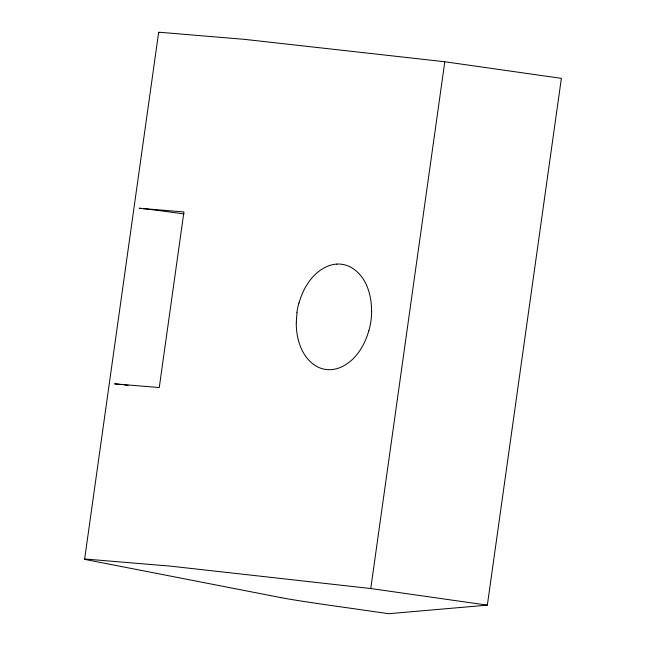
<?xml version="1.0" encoding="UTF-8"?>
<svg xmlns="http://www.w3.org/2000/svg" width="646" height="646" viewBox="0 0 646 646"><rect width="100%" height="100%" fill="white"/><g stroke="black" fill="none" stroke-linecap="round" stroke-linejoin="round"><path stroke-width="0.97" d="M84.626 559.129L158.658 32.348M280.857 597.607L87.485 559.92A49.048 1.026 8 0 1 87.468 559.21L168.315 565.961A48.983 1.026 8 0 1 172.207 566.332L370.764 588.538L444.795 61.75L561.374 78.36L487.342 605.149L388.739 613.7L323.194 604.349A59.125 1.235 8 0 1 280.857 597.607M299.025 302.95C303.475 287.179 313.431 271.207 329.541 265.498M368.801 330.809C364.344 346.579 354.388 362.551 338.278 368.252A71.633 42.676 -81.1 0 1 333.562 369.342A72.796 43.363 -80.8 0 1 324.203 369.197L321.942 368.624A71.666 42.693 -81.2 0 1 315.466 365.684C301.335 356.608 296.175 338.674 296.248 322.693M336.631 264.101L338.98 264.044A72.796 43.379 -81.5 0 1 348.097 265.95A71.633 42.676 -81.2 0 1 352.345 268.122C366.532 277.102 371.628 295.117 371.571 311.065M444.795 61.75L246.239 39.551A48.983 1.026 8 0 0 242.355 39.18L161.5 32.429A49.048 1.026 8 0 0 159.239 32.623M370.764 588.538L487.342 605.149M121.416 384.588A49.064 1.026 8 0 0 116.038 383.99L114.568 383.837L159.255 387.552L183.932 211.953L139.245 208.246L140.715 208.392A49.064 1.026 8 0 1 184.053 213.971M124.226 384.919A49.064 1.026 8 0 1 128.078 385.387M329.541 265.522A71.666 42.693 -81.1 0 1 336.631 264.109M296.861 312.737A45.753 27.358 -81.1 0 1 298.912 302.893M296.369 322.661A45.753 27.116 -81.1 0 1 297.103 312.761M371.644 311.049A45.64 27.293 -81.1 0 1 368.858 330.841"/></g></svg>
